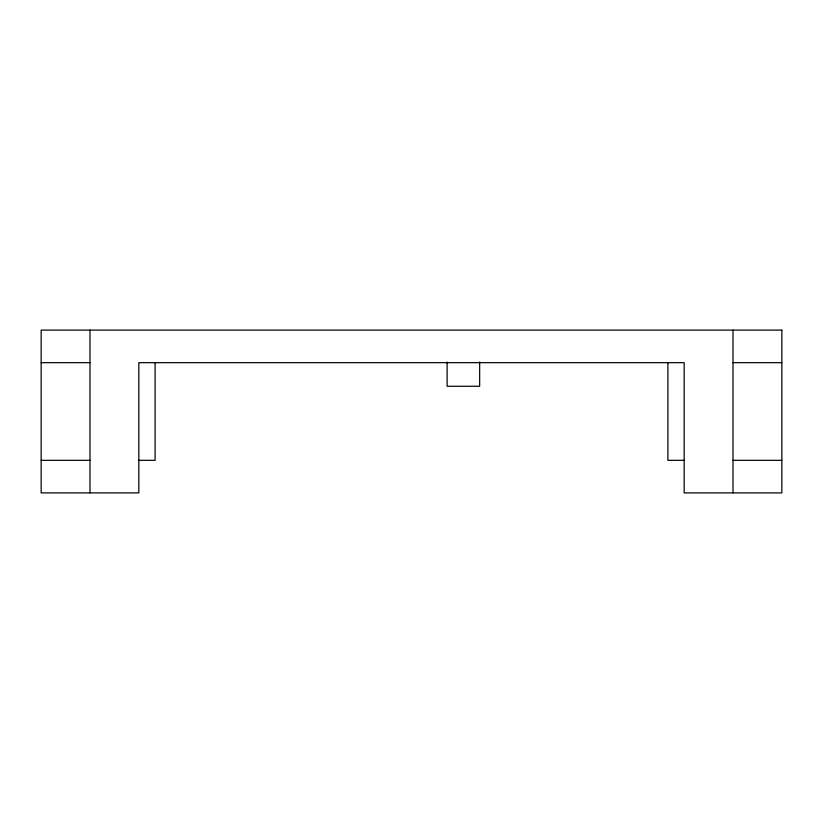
<?xml version="1.0" encoding="UTF-8"?>
<svg xmlns="http://www.w3.org/2000/svg" width="823" height="823" viewBox="0 0 823 823"><rect width="100%" height="100%" fill="white"/><g stroke="black" fill="none" stroke-linecap="round" stroke-linejoin="round"><path stroke-width="1.23" d="M41.15 362.665L89.985 362.665M733.015 362.665L781.85 362.665M41.15 460.335L89.985 460.335M138.459 460.335L155.105 460.335L155.105 362.665M684.541 460.335L667.895 460.335L667.895 362.665M733.015 460.335L781.85 460.335M733.015 330.105L733.015 492.895M479.665 362.017L479.665 386.265L447.115 386.265L447.115 362.017M89.985 330.105L89.985 492.895M781.85 330.105L41.15 330.105L41.15 492.895L138.83 492.895L138.83 362.665L684.17 362.665L684.17 492.895L781.85 492.895L781.85 330.105"/></g></svg>
